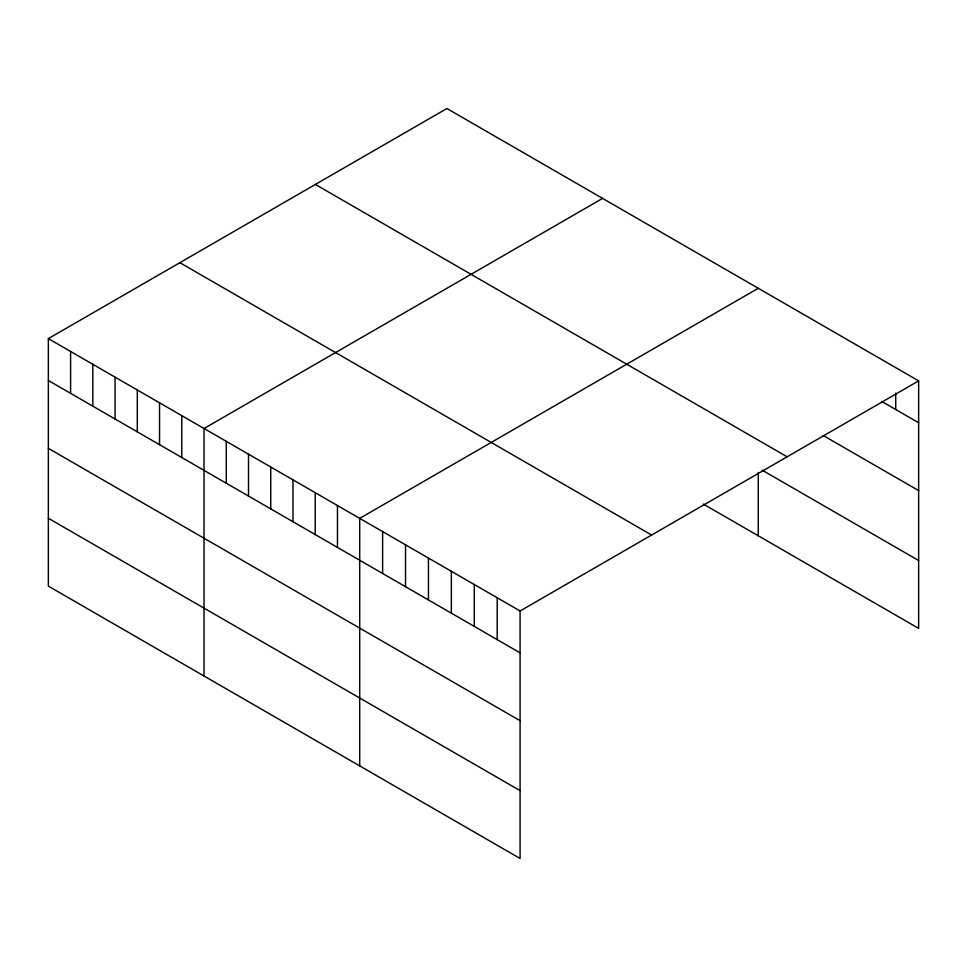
<?xml version="1.0" encoding="UTF-8"?>
<svg xmlns="http://www.w3.org/2000/svg" width="967" height="967" viewBox="0 0 967 967"><rect width="100%" height="100%" fill="white"/><g stroke="black" fill="none" stroke-linecap="round" stroke-linejoin="round"><path stroke-width="1.45" d="M48.35 338.619L520.089 610.975L520.089 858.491L48.35 586.123L48.35 338.619L446.911 108.509L918.65 380.877L918.65 628.381L703.311 504.061M602.586 198.392L204.025 428.502L204.025 676.006M758.261 288.275L359.7 518.372L359.7 765.888M520.089 610.975L918.65 380.877M881.735 401.426L918.65 422.736M823.183 435.476L918.65 490.595M315.387 184.443L787.126 456.811M762.081 470.119L918.65 560.522M179.874 262.686L651.613 535.041M48.35 380.49L520.089 652.846M48.35 448.35L520.089 720.705M48.35 518.264L520.089 790.619M895.732 393.061L895.732 409.512M758.261 472.44L758.261 535.778M497.183 597.751L497.183 639.61M474.265 584.515L474.265 626.386M451.347 571.292L451.347 613.163M428.441 558.056L428.441 599.927M405.524 544.832L405.524 586.703M382.618 531.608L382.618 573.467M337.459 505.536L337.459 547.407M315.218 492.699L315.218 534.558M292.977 479.862L292.977 521.721M270.748 467.013L270.748 508.884M248.507 454.176L248.507 496.047M226.266 441.339L226.266 483.198M181.784 415.653L181.784 457.524M159.543 402.816L159.543 444.687M137.302 389.979L137.302 431.85M115.073 377.142L115.073 419.001M92.832 364.293L92.832 406.164M70.591 351.456L70.591 393.327"/></g></svg>
